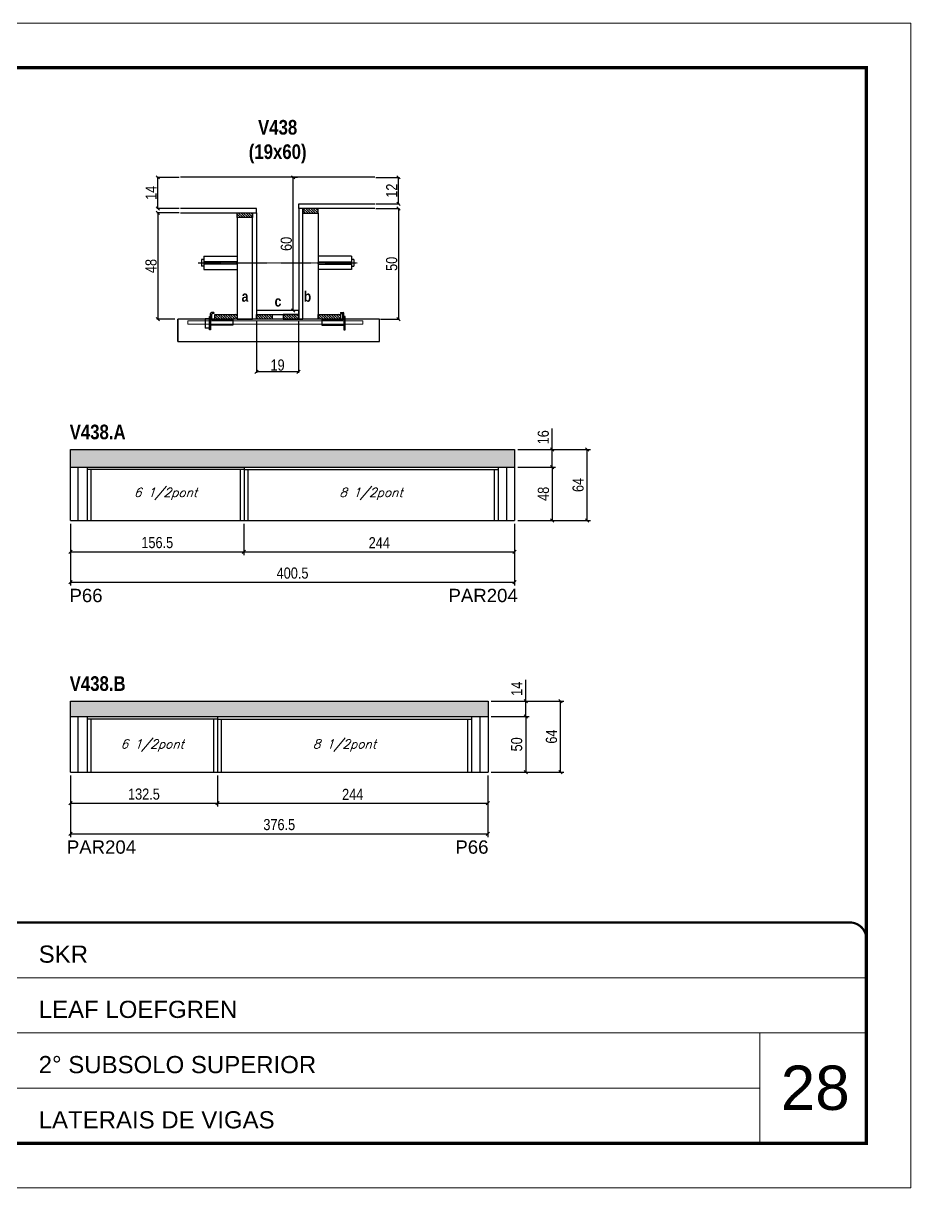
# Model space of a CAD drawing. Extents: x 3309 to 9590, y -2522 to 15424.
# Drawn here: x 8763 to 9563, y 6666 to 7716 of the extents above; entities that cross this region are included whole.
import ezdxf

# ---------------------------------------------------------------- set-up
doc = ezdxf.new("R2010")
doc.units = 0
for name, pattern in [('CONTINUO', [0]), ('DASHED', [0.75, 0.5, -0.25]), ('HIDDEN', [0.375, 0.25, -0.125])]:
    doc.linetypes.add(name, pattern=pattern)
for name, color, linetype in [('5', 5, 'Continuous'), ('barrote', 251, 'Continuous'), ('COTA', 241, 'Continuous'), ('detalhes', 4, 'Continuous'), ('NOMENCLATURA', 7, 'Continuous'), ('Painéis', 200, 'Continuous'), ('presilha', 1, 'Continuous'), ('SARR_2.2x10', 60, 'Continuous'), ('SARR_2.2x7', 40, 'Continuous'), ('SARR_3.5x7', 81, 'Continuous'), ('TENSOR', 3, 'Continuous'), ('texto', 7, 'Continuous')]:
    doc.layers.add(name, color=color, linetype=linetype)
for name, color, linetype, lineweight in [('CARIMBO', 255, 'Continuous', 9), ('CONCRETO', 251, 'Continuous', 25), ('Folhas', 255, 'Continuous', 9), ('SARRAFO DE PRESSAO', 251, 'DASHED', 9), ('SCO-___-LAJ', 2, 'Continuous', 0)]:
    doc.layers.add(name, color=color, linetype=linetype, lineweight=lineweight)
doc.styles.add('ARIAL', font='arial.ttf')
doc.styles.add('COTA TECNICA', font='techl___.ttf', dxfattribs={"height": 10})
doc.styles.add('COTA TECNICA 2X', font='techl___.ttf', dxfattribs={"height": 10})
doc.styles.add('Romans', font='romans.shx')
doc.styles.get("Standard").update_dxf_attribs({"font": 'arial.ttf'})
doc.styles.add('TECNICA', font='techb___.ttf', dxfattribs={"height": 10})
doc.dimstyles.new('PAINEL', dxfattribs={"dimtxt": 10, "dimasz": 3, "dimexe": 3, "dimexo": 3, "dimgap": 3, "dimtad": 1, "dimdec": 1, "dimzin": 12, "dimdsep": 46, "dimtxsty": 'COTA TECNICA', "dimblk1": 'OBLIQUE', "dimblk2": 'OBLIQUE', "dimsah": 1, "dimcen": 0.9, "dimclrd": 4, "dimclre": 4, "dimclrt": 240, "dimadec": 1, "dimazin": 3, "dimtfac": 1, "dimtdec": 1, "dimtmove": 0, "dimatfit": 3, "dimfxl": 1, "dimtolj": 1, "dimtzin": 12, "dimarcsym": 0})
doc.dimstyles.new('SECAO', dxfattribs={"dimscale": 0.333333, "dimtxt": 5, "dimasz": 9, "dimexe": 3, "dimexo": 3, "dimgap": 3, "dimtad": 1, "dimdec": 1, "dimlfac": 0.5, "dimzin": 12, "dimdsep": 46, "dimtxsty": 'COTA TECNICA 2X', "dimblk1": 'OBLIQUE', "dimblk2": 'OBLIQUE', "dimsah": 1, "dimcen": 0.9, "dimclrd": 4, "dimclre": 4, "dimclrt": 240, "dimadec": 1, "dimazin": 3, "dimtfac": 1, "dimtdec": 1, "dimtmove": 0, "dimatfit": 3, "dimfxl": 1, "dimtolj": 1, "dimtzin": 12, "dimarcsym": 0})
pattern_1 = [(135, (42208.5857, -116062.6297), (-1.122532015, -1.122532015), [])]

# ---------------------------------------------------------------- blocks, each defined once
blk = doc.blocks.new('9999999999')
at = {"color": 30, "linetype": 'CONTINUO'}
for p, q in [((98564.6, 34379.6), (99584, 34379.6)), ((98564.6, 34329.8), (99488, 34329.8)), ((99584, 34329.8), (99488, 34329.8)), ((99488, 34329.8), (99488, 34230.2)), ((98564.6, 34280), (99488, 34280))]:
    blk.add_line(p, q, dxfattribs=at)
at = {"color": 30, "linetype": 'CONTINUO', "const_width": 2}
blk.add_lwpolyline([(99584, 34230.2), (99584, 34414.4, 0.414214), (99569, 34429.4), (98229, 34429.4, 0.414214), (98214, 34414.4), (98214, 34245.2, 0.414214), (98229, 34230.2), (99584, 34230.2)], format="xyb", dxfattribs=at)
at = {"layer": 'Folhas'}
blk.add_lwpolyline([(98139, 34190.2), (99624, 34190.2), (99624, 35240.2), (98139, 35240.2)], close=True, dxfattribs=at)
at = {"layer": 'Folhas', "color": 30, "const_width": 3}
blk.add_lwpolyline([(98214, 34230.2), (99584, 34230.2), (99584, 35200.2), (98214, 35200.2)], close=True, dxfattribs=at)
at = {"color": 7, "linetype": 'Continuous', "ltscale": 5, "style": 'ARIAL'}
for s, height, p in [('SKR', 15.48, (98837.7, 34393.1)), ('LEAF LOEFGREN', 15.483, (98837.7, 34343.3)), ('2° SUBSOLO SUPERIOR', 15.483, (98837.7, 34293.5)), ('LATERAIS DE VIGAS', 15.483, (98837.7, 34243.7))]:
    blk.add_text(s, height=height, dxfattribs=at).set_placement(p)
blk = doc.blocks.new('_Oblique')
at = {"color": 0, "linetype": 'ByBlock', "lineweight": -2}
blk.add_line((-0.5, -0.5), (0.5, 0.5), dxfattribs=at)
blk = doc.blocks.new('*D1638')
at = {"layer": 'COTA', "color": 4, "lineweight": -2, "transparency": 16777216}
for p, q in [((8973, 7448.5), (8973, 7401.1)), ((9011, 7448.5), (9011, 7401.1)), ((9011, 7402.1), (8973, 7402.1))]:
    blk.add_line(p, q, dxfattribs=at)
at = {"layer": 'Defpoints', "color": 0, "transparency": 16777216}
for p in [(8973, 7449.5), (9011, 7449.5), (8973, 7402.1)]:
    blk.add_point(p, dxfattribs=at)
at = {"layer": 'COTA', "color": 4, "lineweight": -2, "transparency": 16777216, "xscale": 3, "yscale": 3, "zscale": 3, "rotation": 180}
blk.add_blockref('_Oblique', (8973, 7402.1), dxfattribs=at)
at = {"layer": 'COTA', "color": 4, "lineweight": -2, "transparency": 16777216, "xscale": 3, "yscale": 3, "zscale": 3}
blk.add_blockref('_Oblique', (9011, 7402.1), dxfattribs=at)
at = {"layer": 'COTA', "color": 240, "transparency": 16777216, "insert": (8992, 7408.2), "char_height": 10, "attachment_point": 5, "style": 'COTA TECNICA 2X'}
blk.add_mtext('\\A1;19', dxfattribs=at)
blk = doc.blocks.new('PRESILHA METÁLICA 1')
at = {"layer": 'presilha'}
for p, q in [((7.5, 10.6), (7.5, 19.9)), ((12, 21), (8.6, 21)), ((9, 11.6), (9, 18.9)), ((12, 19.5), (9.6, 19.5)), ((12, 21), (12, 19.5)), ((0, 13), (6, 13)), ((0, 13), (0, 0)), ((6, 0), (0, 0)), ((6, 15.5), (7.5, 15.5)), ((6, -2.5), (6, 15.5)), ((6, 13), (6, 0)), ((7.5, 15.5), (7.5, -2.5)), ((37.5, 4.1), (7.5, 4.1)), ((37.5, 11), (9.6, 11)), ((37.5, 11), (37.5, 4.1)), ((7.5, -2.5), (6, -2.5))]:
    blk.add_line(p, q, dxfattribs=at)
for centre, radius, start, end in [((8.6, 19.9), 1.14, 90, 180), ((9.6, 18.9), 0.57, 90, 180), ((9.6, 11.6), 0.57, 180, 270)]:
    blk.add_arc(centre, radius, start, end, dxfattribs=at)
blk = doc.blocks.new('PRESILHA METÁLICA 2')
at = {"layer": 'presilha'}
for p, q in [((-5.2, 23.5), (-5.2, 22)), ((-5.2, 23.5), (-1.9, 23.5)), ((-5.2, 22), (-2.8, 22)), ((-2.2, 14.1), (-2.2, 21.4)), ((0.8, 18), (-0.8, 18)), ((-0.8, 18), (-0.8, 0)), ((-0.8, 14.6), (-0.8, 22.4)), ((0.8, 0), (0.8, 18)), ((-30.8, 13.5), (-30.8, 6.6)), ((-30.8, 13.5), (-2.8, 13.5)), ((-30.8, 6.6), (-0.8, 6.6)), ((-0.8, 0), (0.8, 0))]:
    blk.add_line(p, q, dxfattribs=at)
for centre, radius, start, end in [((-2.8, 21.4), 0.57, 0, 90), ((-1.9, 22.4), 1.14, 0, 90), ((-2.8, 14.1), 0.57, 270, 0)]:
    blk.add_arc(centre, radius, start, end, dxfattribs=at)
blk = doc.blocks.new('*D1639')
at = {"layer": 'COTA', "color": 4, "lineweight": -2, "transparency": 16777216}
for p, q in [((8903.3, 7545.5), (8883, 7545.5)), ((8884, 7545.5), (8884, 7449.5)), ((8899.2, 7449.5), (8883, 7449.5))]:
    blk.add_line(p, q, dxfattribs=at)
at = {"layer": 'Defpoints', "color": 0, "transparency": 16777216}
for p in [(8904.3, 7545.5), (8884, 7449.5), (8900.2, 7449.5)]:
    blk.add_point(p, dxfattribs=at)
at = {"layer": 'COTA', "color": 4, "lineweight": -2, "transparency": 16777216, "xscale": 3, "yscale": 3, "zscale": 3}
for p, rotation in [((8884, 7545.5), 90), ((8884, 7449.5), 270)]:
    blk.add_blockref('_Oblique', p, dxfattribs=dict(at, rotation=rotation))
at = {"layer": 'COTA', "color": 240, "transparency": 16777216, "insert": (8877.9, 7497.5), "char_height": 10, "attachment_point": 5, "rotation": 90, "style": 'COTA TECNICA 2X'}
blk.add_mtext('\\A1;48', dxfattribs=at)
blk = doc.blocks.new('*D1640')
at = {"layer": 'COTA', "color": 4, "lineweight": -2, "transparency": 16777216}
for p, q in [((9080.7, 7549.5), (9102, 7549.5)), ((9101, 7549.5), (9101, 7449.5)), ((9084.9, 7449.5), (9102, 7449.5))]:
    blk.add_line(p, q, dxfattribs=at)
at = {"layer": 'Defpoints', "color": 0, "transparency": 16777216}
for p in [(9079.7, 7549.5), (9083.9, 7449.5), (9101, 7449.5)]:
    blk.add_point(p, dxfattribs=at)
at = {"layer": 'COTA', "color": 4, "lineweight": -2, "transparency": 16777216, "xscale": 3, "yscale": 3, "zscale": 3}
for p, rotation in [((9101, 7549.5), 90), ((9101, 7449.5), 270)]:
    blk.add_blockref('_Oblique', p, dxfattribs=dict(at, rotation=rotation))
at = {"layer": 'COTA', "color": 240, "transparency": 16777216, "insert": (9094.9, 7499.5), "char_height": 10, "attachment_point": 5, "rotation": 90, "style": 'COTA TECNICA 2X'}
blk.add_mtext('\\A1;50', dxfattribs=at)
blk = doc.blocks.new('*D1641')
at = {"layer": 'COTA', "color": 4, "lineweight": -2, "transparency": 16777216}
for p, q in [((9010, 7577.5), (9005, 7577.5)), ((9006, 7457.5), (9006, 7577.5)), ((9010, 7457.5), (9005, 7457.5))]:
    blk.add_line(p, q, dxfattribs=at)
at = {"layer": 'Defpoints', "color": 0, "transparency": 16777216}
for p in [(9006, 7577.5), (9011, 7577.5), (9011, 7457.5)]:
    blk.add_point(p, dxfattribs=at)
at = {"layer": 'COTA', "color": 4, "lineweight": -2, "transparency": 16777216, "xscale": 3, "yscale": 3, "zscale": 3}
for p, rotation in [((9006, 7577.5), 90), ((9006, 7457.5), 270)]:
    blk.add_blockref('_Oblique', p, dxfattribs=dict(at, rotation=rotation))
at = {"layer": 'COTA', "color": 240, "transparency": 16777216, "insert": (8999.9, 7517.5), "char_height": 10, "attachment_point": 5, "rotation": 90, "style": 'COTA TECNICA 2X'}
blk.add_mtext('\\A1;60', dxfattribs=at)
blk = doc.blocks.new('*D1642')
at = {"layer": 'COTA', "color": 4, "lineweight": -2, "transparency": 16777216}
for p, q in [((9080.7, 7577.5), (9102, 7577.5)), ((9101, 7553.5), (9101, 7577.5)), ((9080.7, 7553.5), (9102, 7553.5))]:
    blk.add_line(p, q, dxfattribs=at)
at = {"layer": 'Defpoints', "color": 0, "transparency": 16777216}
for p in [(9079.7, 7577.5), (9101, 7577.5), (9079.7, 7553.5)]:
    blk.add_point(p, dxfattribs=at)
at = {"layer": 'COTA', "color": 4, "lineweight": -2, "transparency": 16777216, "xscale": 3, "yscale": 3, "zscale": 3}
for p, rotation in [((9101, 7577.5), 90), ((9101, 7553.5), 270)]:
    blk.add_blockref('_Oblique', p, dxfattribs=dict(at, rotation=rotation))
at = {"layer": 'COTA', "color": 240, "transparency": 16777216, "insert": (9094.9, 7565.5), "char_height": 10, "attachment_point": 5, "rotation": 90, "style": 'COTA TECNICA 2X'}
blk.add_mtext('\\A1;12', dxfattribs=at)
blk = doc.blocks.new('*D1643')
at = {"layer": 'COTA', "color": 4, "lineweight": -2, "transparency": 16777216}
for p, q in [((8903.3, 7577.5), (8883, 7577.5)), ((8884, 7549.5), (8884, 7577.5)), ((8903.3, 7549.5), (8883, 7549.5))]:
    blk.add_line(p, q, dxfattribs=at)
at = {"layer": 'Defpoints', "color": 0, "transparency": 16777216}
for p in [(8884, 7577.5), (8904.3, 7577.5), (8904.3, 7549.5)]:
    blk.add_point(p, dxfattribs=at)
at = {"layer": 'COTA', "color": 4, "lineweight": -2, "transparency": 16777216, "xscale": 3, "yscale": 3, "zscale": 3}
for p, rotation in [((8884, 7577.5), 90), ((8884, 7549.5), 270)]:
    blk.add_blockref('_Oblique', p, dxfattribs=dict(at, rotation=rotation))
at = {"layer": 'COTA', "color": 240, "transparency": 16777216, "insert": (8877.9, 7563.5), "char_height": 10, "attachment_point": 5, "rotation": 90, "style": 'COTA TECNICA 2X'}
blk.add_mtext('\\A1;14', dxfattribs=at)
blk = doc.blocks.new('*D1645')
at = {"layer": 'COTA', "color": 4, "lineweight": -2, "transparency": 16777216}
for p, q in [((8805.2, 7265.1), (8805.2, 7236.9)), ((8961.7, 7265.1), (8961.7, 7236.9)), ((8805.2, 7239.9), (8961.7, 7239.9))]:
    blk.add_line(p, q, dxfattribs=at)
at = {"layer": 'Defpoints', "color": 0, "transparency": 16777216}
for p in [(8805.2, 7268.1, 0), (8961.7, 7268.1, 0), (8961.7, 7239.9)]:
    blk.add_point(p, dxfattribs=at)
at = {"layer": 'COTA', "color": 4, "lineweight": -2, "transparency": 16777216, "xscale": 3, "yscale": 3, "zscale": 3, "rotation": 180}
blk.add_blockref('_Oblique', (8805.2, 7239.9), dxfattribs=at)
at = {"layer": 'COTA', "color": 4, "lineweight": -2, "transparency": 16777216, "xscale": 3, "yscale": 3, "zscale": 3}
blk.add_blockref('_Oblique', (8961.7, 7239.9), dxfattribs=at)
at = {"layer": 'COTA', "color": 240, "transparency": 16777216, "insert": (8883.5, 7248.1), "char_height": 10, "attachment_point": 5, "style": 'COTA TECNICA'}
blk.add_mtext('\\A1;156.5', dxfattribs=at)
blk = doc.blocks.new('*D1646')
at = {"layer": 'COTA', "color": 4, "lineweight": -2, "transparency": 16777216}
for p, q in [((8961.7, 7265.1), (8961.7, 7236.9)), ((9205.7, 7265.1), (9205.7, 7236.9)), ((8961.7, 7239.9), (9205.7, 7239.9))]:
    blk.add_line(p, q, dxfattribs=at)
at = {"layer": 'Defpoints', "color": 0, "transparency": 16777216}
for p in [(8961.7, 7268.1, 0), (9205.7, 7268.1, 0), (9205.7, 7239.9)]:
    blk.add_point(p, dxfattribs=at)
at = {"layer": 'COTA', "color": 4, "lineweight": -2, "transparency": 16777216, "xscale": 3, "yscale": 3, "zscale": 3, "rotation": 180}
blk.add_blockref('_Oblique', (8961.7, 7239.9), dxfattribs=at)
at = {"layer": 'COTA', "color": 4, "lineweight": -2, "transparency": 16777216, "xscale": 3, "yscale": 3, "zscale": 3}
blk.add_blockref('_Oblique', (9205.7, 7239.9), dxfattribs=at)
at = {"layer": 'COTA', "color": 240, "transparency": 16777216, "insert": (9083.7, 7248), "char_height": 10, "attachment_point": 5, "style": 'COTA TECNICA'}
blk.add_mtext('\\A1;244', dxfattribs=at)
blk = doc.blocks.new('*D1644')
at = {"layer": 'COTA', "color": 4, "lineweight": -2, "transparency": 16777216}
for p, q in [((8805.2, 7265.1), (8805.2, 7209.5)), ((9205.7, 7265.1), (9205.7, 7209.5)), ((8805.2, 7212.5), (9205.7, 7212.5))]:
    blk.add_line(p, q, dxfattribs=at)
at = {"layer": 'Defpoints', "color": 0, "transparency": 16777216}
for p in [(8805.2, 7268.1), (9205.7, 7268.1, 0), (9205.7, 7212.5)]:
    blk.add_point(p, dxfattribs=at)
at = {"layer": 'COTA', "color": 4, "lineweight": -2, "transparency": 16777216, "xscale": 3, "yscale": 3, "zscale": 3, "rotation": 180}
blk.add_blockref('_Oblique', (8805.2, 7212.5), dxfattribs=at)
at = {"layer": 'COTA', "color": 4, "lineweight": -2, "transparency": 16777216, "xscale": 3, "yscale": 3, "zscale": 3}
blk.add_blockref('_Oblique', (9205.7, 7212.5), dxfattribs=at)
at = {"layer": 'COTA', "color": 240, "transparency": 16777216, "insert": (9005.5, 7220.6), "char_height": 10, "attachment_point": 5, "style": 'COTA TECNICA'}
blk.add_mtext('\\A1;400.5', dxfattribs=at)
blk = doc.blocks.new('*D1647')
at = {"layer": 'COTA', "color": 4, "lineweight": -2, "transparency": 16777216}
for p, q in [((9208.7, 7316.1), (9242.7, 7316.1)), ((9239.7, 7316.1), (9239.7, 7268.1)), ((9208.7, 7268.1), (9242.7, 7268.1))]:
    blk.add_line(p, q, dxfattribs=at)
at = {"layer": 'Defpoints', "color": 0, "transparency": 16777216}
for p in [(9205.7, 7316.1), (9205.7, 7268.1), (9239.7, 7268.1)]:
    blk.add_point(p, dxfattribs=at)
at = {"layer": 'COTA', "color": 4, "lineweight": -2, "transparency": 16777216, "xscale": 3, "yscale": 3, "zscale": 3}
for p, rotation in [((9239.7, 7316.1), 90), ((9239.7, 7268.1), 270)]:
    blk.add_blockref('_Oblique', p, dxfattribs=dict(at, rotation=rotation))
at = {"layer": 'COTA', "color": 240, "transparency": 16777216, "insert": (9231.7, 7292.1), "char_height": 10, "attachment_point": 5, "rotation": 90, "style": 'COTA TECNICA'}
blk.add_mtext('\\A1;48', dxfattribs=at)
blk = doc.blocks.new('*D1648')
at = {"layer": 'COTA', "color": 4, "lineweight": -2, "transparency": 16777216}
for p, q in [((9239.7, 7332.1), (9239.7, 7351.1)), ((9208.7, 7332.1), (9242.7, 7332.1)), ((9239.7, 7316.1), (9239.7, 7332.1)), ((9208.7, 7316.1), (9242.7, 7316.1))]:
    blk.add_line(p, q, dxfattribs=at)
at = {"layer": 'Defpoints', "color": 0, "transparency": 16777216}
for p in [(9205.7, 7332.1), (9239.7, 7332.1), (9205.7, 7316.1)]:
    blk.add_point(p, dxfattribs=at)
at = {"layer": 'COTA', "color": 4, "lineweight": -2, "transparency": 16777216, "xscale": 3, "yscale": 3, "zscale": 3}
for p, rotation in [((9239.7, 7332.1), 90), ((9239.7, 7316.1), 270)]:
    blk.add_blockref('_Oblique', p, dxfattribs=dict(at, rotation=rotation))
at = {"layer": 'COTA', "color": 240, "transparency": 16777216, "insert": (9231.6, 7343.1), "char_height": 10, "attachment_point": 5, "rotation": 90, "style": 'COTA TECNICA'}
blk.add_mtext('\\A1;16', dxfattribs=at)
blk = doc.blocks.new('*D1649')
at = {"layer": 'COTA', "color": 4, "lineweight": -2, "transparency": 16777216}
for p, q in [((9208.7, 7332.1), (9274.1, 7332.1)), ((9271.1, 7268.1), (9271.1, 7332.1)), ((9208.7, 7268.1), (9274.1, 7268.1))]:
    blk.add_line(p, q, dxfattribs=at)
at = {"layer": 'Defpoints', "color": 0, "transparency": 16777216}
for p in [(9205.7, 7332.1), (9271.1, 7332.1), (9205.7, 7268.1)]:
    blk.add_point(p, dxfattribs=at)
at = {"layer": 'COTA', "color": 4, "lineweight": -2, "transparency": 16777216, "xscale": 3, "yscale": 3, "zscale": 3}
for p, rotation in [((9271.1, 7332.1), 90), ((9271.1, 7268.1), 270)]:
    blk.add_blockref('_Oblique', p, dxfattribs=dict(at, rotation=rotation))
at = {"layer": 'COTA', "color": 240, "transparency": 16777216, "insert": (9263, 7300.1), "char_height": 10, "attachment_point": 5, "rotation": 90, "style": 'COTA TECNICA'}
blk.add_mtext('\\A1;64', dxfattribs=at)
blk = doc.blocks.new('*D1651')
at = {"layer": 'COTA', "color": 4, "lineweight": -2, "transparency": 16777216}
for p, q in [((8805.2, 7038.2), (8805.2, 7010.1)), ((8937.7, 7038.2), (8937.7, 7010.1)), ((8805.2, 7013.1), (8937.7, 7013.1))]:
    blk.add_line(p, q, dxfattribs=at)
at = {"layer": 'Defpoints', "color": 0, "transparency": 16777216}
for p in [(8805.2, 7041.2, 0), (8937.7, 7041.2, 0), (8937.7, 7013.1)]:
    blk.add_point(p, dxfattribs=at)
at = {"layer": 'COTA', "color": 4, "lineweight": -2, "transparency": 16777216, "xscale": 3, "yscale": 3, "zscale": 3, "rotation": 180}
blk.add_blockref('_Oblique', (8805.2, 7013.1), dxfattribs=at)
at = {"layer": 'COTA', "color": 4, "lineweight": -2, "transparency": 16777216, "xscale": 3, "yscale": 3, "zscale": 3}
blk.add_blockref('_Oblique', (8937.7, 7013.1), dxfattribs=at)
at = {"layer": 'COTA', "color": 240, "transparency": 16777216, "insert": (8871.5, 7021.3), "char_height": 10, "attachment_point": 5, "style": 'COTA TECNICA'}
blk.add_mtext('\\A1;132.5', dxfattribs=at)
blk = doc.blocks.new('*D1652')
at = {"layer": 'COTA', "color": 4, "lineweight": -2, "transparency": 16777216}
for p, q in [((8937.7, 7038.2), (8937.7, 7010.1)), ((9181.7, 7038.2), (9181.7, 7010.1)), ((8937.7, 7013.1), (9181.7, 7013.1))]:
    blk.add_line(p, q, dxfattribs=at)
at = {"layer": 'Defpoints', "color": 0, "transparency": 16777216}
for p in [(8937.7, 7041.2, 0), (9181.7, 7041.2, 0), (9181.7, 7013.1)]:
    blk.add_point(p, dxfattribs=at)
at = {"layer": 'COTA', "color": 4, "lineweight": -2, "transparency": 16777216, "xscale": 3, "yscale": 3, "zscale": 3, "rotation": 180}
blk.add_blockref('_Oblique', (8937.7, 7013.1), dxfattribs=at)
at = {"layer": 'COTA', "color": 4, "lineweight": -2, "transparency": 16777216, "xscale": 3, "yscale": 3, "zscale": 3}
blk.add_blockref('_Oblique', (9181.7, 7013.1), dxfattribs=at)
at = {"layer": 'COTA', "color": 240, "transparency": 16777216, "insert": (9059.7, 7021.1), "char_height": 10, "attachment_point": 5, "style": 'COTA TECNICA'}
blk.add_mtext('\\A1;244', dxfattribs=at)
blk = doc.blocks.new('*D1650')
at = {"layer": 'COTA', "color": 4, "lineweight": -2, "transparency": 16777216}
for p, q in [((8805.2, 7038.2), (8805.2, 6982.6)), ((9181.7, 7038.2), (9181.7, 6982.6)), ((8805.2, 6985.6), (9181.7, 6985.6))]:
    blk.add_line(p, q, dxfattribs=at)
at = {"layer": 'Defpoints', "color": 0, "transparency": 16777216}
for p in [(8805.2, 7041.2), (9181.7, 7041.2, 0), (9181.7, 6985.6)]:
    blk.add_point(p, dxfattribs=at)
at = {"layer": 'COTA', "color": 4, "lineweight": -2, "transparency": 16777216, "xscale": 3, "yscale": 3, "zscale": 3, "rotation": 180}
blk.add_blockref('_Oblique', (8805.2, 6985.6), dxfattribs=at)
at = {"layer": 'COTA', "color": 4, "lineweight": -2, "transparency": 16777216, "xscale": 3, "yscale": 3, "zscale": 3}
blk.add_blockref('_Oblique', (9181.7, 6985.6), dxfattribs=at)
at = {"layer": 'COTA', "color": 240, "transparency": 16777216, "insert": (8993.5, 6993.8), "char_height": 10, "attachment_point": 5, "style": 'COTA TECNICA'}
blk.add_mtext('\\A1;376.5', dxfattribs=at)
blk = doc.blocks.new('*D1653')
at = {"layer": 'COTA', "color": 4, "lineweight": -2, "transparency": 16777216}
for p, q in [((9184.7, 7091.2), (9218.7, 7091.2)), ((9215.7, 7091.2), (9215.7, 7041.2)), ((9184.7, 7041.2), (9218.7, 7041.2))]:
    blk.add_line(p, q, dxfattribs=at)
at = {"layer": 'Defpoints', "color": 0, "transparency": 16777216}
for p in [(9181.7, 7091.2), (9181.7, 7041.2), (9215.7, 7041.2)]:
    blk.add_point(p, dxfattribs=at)
at = {"layer": 'COTA', "color": 4, "lineweight": -2, "transparency": 16777216, "xscale": 3, "yscale": 3, "zscale": 3}
for p, rotation in [((9215.7, 7091.2), 90), ((9215.7, 7041.2), 270)]:
    blk.add_blockref('_Oblique', p, dxfattribs=dict(at, rotation=rotation))
at = {"layer": 'COTA', "color": 240, "transparency": 16777216, "insert": (9207.6, 7066.2), "char_height": 10, "attachment_point": 5, "rotation": 90, "style": 'COTA TECNICA'}
blk.add_mtext('\\A1;50', dxfattribs=at)
blk = doc.blocks.new('*D1654')
at = {"layer": 'COTA', "color": 4, "lineweight": -2, "transparency": 16777216}
for p, q in [((9215.7, 7105.2), (9215.7, 7124.3)), ((9184.7, 7105.2), (9218.7, 7105.2)), ((9215.7, 7091.2), (9215.7, 7105.2)), ((9184.7, 7091.2), (9218.7, 7091.2))]:
    blk.add_line(p, q, dxfattribs=at)
at = {"layer": 'Defpoints', "color": 0, "transparency": 16777216}
for p in [(9181.7, 7105.2), (9215.7, 7105.2), (9181.7, 7091.2)]:
    blk.add_point(p, dxfattribs=at)
at = {"layer": 'COTA', "color": 4, "lineweight": -2, "transparency": 16777216, "xscale": 3, "yscale": 3, "zscale": 3}
for p, rotation in [((9215.7, 7105.2), 90), ((9215.7, 7091.2), 270)]:
    blk.add_blockref('_Oblique', p, dxfattribs=dict(at, rotation=rotation))
at = {"layer": 'COTA', "color": 240, "transparency": 16777216, "insert": (9207.7, 7116.3), "char_height": 10, "attachment_point": 5, "rotation": 90, "style": 'COTA TECNICA'}
blk.add_mtext('\\A1;14', dxfattribs=at)
blk = doc.blocks.new('*D1655')
at = {"layer": 'COTA', "color": 4, "lineweight": -2, "transparency": 16777216}
for p, q in [((9184.7, 7105.2), (9250.1, 7105.2)), ((9247.1, 7041.2), (9247.1, 7105.2)), ((9184.7, 7041.2), (9250.1, 7041.2))]:
    blk.add_line(p, q, dxfattribs=at)
at = {"layer": 'Defpoints', "color": 0, "transparency": 16777216}
for p in [(9181.7, 7105.2), (9247.1, 7105.2), (9181.7, 7041.2)]:
    blk.add_point(p, dxfattribs=at)
at = {"layer": 'COTA', "color": 4, "lineweight": -2, "transparency": 16777216, "xscale": 3, "yscale": 3, "zscale": 3}
for p, rotation in [((9247.1, 7105.2), 90), ((9247.1, 7041.2), 270)]:
    blk.add_blockref('_Oblique', p, dxfattribs=dict(at, rotation=rotation))
at = {"layer": 'COTA', "color": 240, "transparency": 16777216, "insert": (9239, 7073.2), "char_height": 10, "attachment_point": 5, "rotation": 90, "style": 'COTA TECNICA'}
blk.add_mtext('\\A1;64', dxfattribs=at)

msp = doc.modelspace()

# ---------------------------------------------------------------- hatches: boundary and pattern name
at = {"layer": 'COTA'}
h = msp.add_hatch(dxfattribs=at)
h.set_pattern_fill('AR-CONC', color=256, scale=0.03)
h.set_pattern_definition([(50, (-87, 0), (5.46554, -0.4781726), [0.5715, -6.2865]), (355, (-87, 0), (-1.0573026, 5.7317054), [0.4572, -5.0292175]), (100.451445, (-86.5445, -0.04), (4.4082374, 5.2535326), [0.4857003, -5.3427073]), (46.1842, (-87, 1.524), (8.1323712, -1.26127), [0.85725, -9.42975]), (96.63556, (-86.322, 1.419), (7.122124, 7.422784), [0.7285507, -8.014068]), (351.18415, (-87, 1.524), (7.122124, 7.422784), [0.685799, -7.543792]), (21, (-86.238, 1.143), (4.5484317, -3.067956), [0.5715, -6.2865]), (326, (-86.238, 1.143), (1.8540609, 5.525639), [0.4572, -5.0292]), (71.451445, (-85.859, 0.8873), (6.4024926, 2.457683), [0.4857003, -5.342698]), (37.5, (-87, 0), (0.0926581, 2.53665117), [0, -4.96824, 0, -5.1054, 0, -5.04825]), (7.5, (-87, 0), (2.0045899, 3.00541724), [0, -2.91084, 0, -4.85394, 0, -1.92405]), (327.5, (-88.6993, 0), (4.06771786, -0.17186232), [0, -1.905, 0, -5.9436, 0, -7.8867]), (317.5, (-89.4613, 0), (4.4438754, 0.7627947), [0, -2.4765, 0, -3.94716, 0, -5.6007])])
h.paths.add_polyline_path([(8805.25, 7332.1), (8805.25, 7316.1), (9205.75, 7316.1), (9205.75, 7332.1)])
h = msp.add_hatch(dxfattribs=at)
h.set_pattern_fill('AR-CONC', color=256, scale=0.03)
h.set_pattern_definition([(50, (-111, -226.8747), (5.46554, -0.4781726), [0.5715, -6.2865]), (355, (-111, -226.875), (-1.0573026, 5.7317054), [0.4572, -5.0292175]), (100.451445, (-110.5445, -226.9146), (4.4082374, 5.2535326), [0.4857003, -5.3427073]), (46.1842, (-111, -225.351), (8.1323712, -1.26127), [0.85725, -9.42975]), (96.63556, (-110.322, -225.456), (7.122124, 7.422784), [0.7285507, -8.014068]), (351.18415, (-111, -225.351), (7.122124, 7.422784), [0.685799, -7.543792]), (21, (-110.238, -225.7317), (4.5484317, -3.067956), [0.5715, -6.2865]), (326, (-110.238, -225.732), (1.8540609, 5.525639), [0.4572, -5.0292]), (71.451445, (-109.859, -225.9874), (6.4024926, 2.457683), [0.4857003, -5.342698]), (37.5, (-111, -226.8747), (0.0926581, 2.53665117), [0, -4.96824, 0, -5.1054, 0, -5.04825]), (7.5, (-111, -226.8747), (2.0045899, 3.00541724), [0, -2.91084, 0, -4.85394, 0, -1.92405]), (327.5, (-112.6993, -226.8747), (4.06771786, -0.17186232), [0, -1.905, 0, -5.9436, 0, -7.8867]), (317.5, (-113.4613, -226.8747), (4.4438754, 0.7627947), [0, -2.4765, 0, -3.94716, 0, -5.6007])])
h.paths.add_polyline_path([(8805.25, 7105.23), (8805.25, 7091.23), (9181.75, 7091.23), (9181.75, 7105.23)])
at = {"layer": 'SARR_2.2x10'}
h = msp.add_hatch(dxfattribs=at)
h.set_pattern_fill('ANSI31', color=256, scale=0.5, angle=90)
h.set_pattern_definition([(135, (42128.9857, -116062.6297), (-1.122532015, -1.122532015), [])])
h.paths.add_polyline_path([(8935.45, 7453.94), (8935.45, 7449.54), (8955.45, 7449.54), (8955.45, 7453.94)])
h = msp.add_hatch(dxfattribs=at)
h.set_pattern_fill('ANSI31', color=256, scale=0.5, angle=90)
h.set_pattern_definition([(135, (42222.1857, -116062.6297), (-1.122532015, -1.122532015), [])])
h.paths.add_polyline_path([(9028.65, 7453.94), (9028.65, 7449.54), (9048.65, 7449.54), (9048.65, 7453.94)])
at = {"layer": 'SARR_2.2x7'}
h = msp.add_hatch(dxfattribs=at)
h.set_pattern_fill('ANSI31', color=256, scale=0.5, angle=90)
h.set_pattern_definition([(135, (42122.9857, -115967.0297), (-1.122532015, -1.122532015), [])])
h.paths.add_polyline_path([(9014.65, 7549.54), (9014.65, 7545.14), (9028.65, 7545.14), (9028.65, 7549.54)])
h = msp.add_hatch(dxfattribs=at)
h.set_pattern_fill('ANSI31', color=256, scale=0.5, angle=90)
h.set_pattern_definition([(135, (42142.9857, -115971.0297), (-1.122532015, -1.122532015), [])])
h.paths.add_polyline_path([(8969.45, 7545.54), (8969.45, 7541.14), (8955.45, 7541.14), (8955.45, 7545.54)])
h = msp.add_hatch(dxfattribs=at)
h.set_pattern_fill('ANSI31', color=256, scale=0.5, angle=90)
h.set_pattern_definition(pattern_1)
h.paths.add_polyline_path([(8987.05, 7449.54), (8987.05, 7453.94), (8973.05, 7453.94), (8973.05, 7449.54)])
h = msp.add_hatch(dxfattribs=at)
h.set_pattern_fill('ANSI31', color=256, scale=0.5, angle=90)
h.set_pattern_definition(pattern_1)
h.paths.add_polyline_path([(8997.05, 7453.94), (8997.05, 7449.54), (9011.05, 7449.54), (9011.05, 7453.94)])

# ---------------------------------------------------------------- linework, layer by layer
at = {"ltscale": 3}
for p, q in [((8923.45, 7503.27), (8923.45, 7497.27)), ((8925.45, 7503.27), (8923.45, 7503.27)), ((8925.45, 7497.27), (8923.45, 7497.27)), ((8925.45, 7506.27), (8925.45, 7494.27)), ((8925.45, 7506.27), (8955.45, 7506.27)), ((8955.45, 7501.27), (8925.45, 7501.27)), ((8955.45, 7499.27), (8925.45, 7499.27)), ((9058.65, 7506.27), (9028.65, 7506.27)), ((9028.65, 7501.27), (9058.65, 7501.27)), ((9028.65, 7499.27), (9058.65, 7499.27)), ((9058.65, 7506.27), (9058.65, 7494.27)), ((9060.65, 7503.27), (9058.65, 7503.27)), ((9058.65, 7497.27), (9060.65, 7497.27)), ((9060.65, 7503.27), (9060.65, 7497.27)), ((8925.45, 7494.27), (8955.45, 7494.27)), ((9058.65, 7494.27), (9028.65, 7494.27))]:
    msp.add_line(p, q, dxfattribs=at)
at = {"layer": 'barrote'}
msp.add_lwpolyline([(8901.99, 7429.54), (9083.91, 7429.54), (9083.91, 7449.54), (8901.99, 7449.54)], close=True, dxfattribs=at)
at = {"layer": 'CONCRETO', "linetype": 'Continuous'}
msp.add_line((9079.75, 7577.54), (8904.35, 7577.54), dxfattribs=at)
at = {"layer": 'COTA'}
for p, q in [((8805.25, 7316.1), (8805.25, 7332.1)), ((8805.25, 7332.1), (9205.75, 7332.1)), ((9205.75, 7332.1), (9205.75, 7316.1)), ((8805.25, 7091.23), (8805.25, 7105.23)), ((8805.25, 7105.23), (9181.75, 7105.23)), ((9181.75, 7105.23), (9181.75, 7091.23))]:
    msp.add_line(p, q, dxfattribs=at)
at = {"layer": 'detalhes', "color": 250}
msp.add_line((8901.99, 7429.54), (8901.99, 7449.54), dxfattribs=at)
at = {"layer": 'Painéis', "linetype": 'ByBlock'}
for p, q in [((8805.25, 7268.1), (8805.25, 7316.1)), ((8805.25, 7316.1), (9205.75, 7316.1)), ((8961.75, 7316.1), (8961.75, 7268.1)), ((9205.75, 7316.1), (9205.75, 7268.1)), ((8805.25, 7268.1), (9205.75, 7268.1)), ((8805.25, 7041.23), (8805.25, 7091.23)), ((8805.25, 7091.23), (9181.75, 7091.23)), ((8937.75, 7091.23), (8937.75, 7041.23)), ((9181.75, 7091.23), (9181.75, 7041.23)), ((8805.25, 7041.23), (9181.75, 7041.23))]:
    msp.add_line(p, q, dxfattribs=at)
at = {"layer": 'Painéis', "linetype": 'Continuous', "elevation": 0}
for points in [[(8904.35, 7545.54), (8973.05, 7545.54), (8973.05, 7549.54), (8904.35, 7549.54)], [(9079.75, 7549.54), (9011.05, 7549.54), (9011.05, 7553.54), (9079.75, 7553.54)]]:
    msp.add_lwpolyline(points, dxfattribs=at)
at = {"layer": 'Painéis', "linetype": 'Continuous'}
for points in [[(9014.65, 7449.54), (9014.65, 7549.54), (9011.05, 7549.54), (9011.05, 7449.54)], [(8969.45, 7449.54), (8969.45, 7545.54), (8973.05, 7545.54), (8973.05, 7449.54)], [(9011.05, 7457.54), (8973.05, 7457.54), (8973.05, 7453.94), (9011.05, 7453.94)]]:
    msp.add_lwpolyline(points, close=True, dxfattribs=at)
at = {"layer": 'SARR_2.2x10'}
for points in [[(8935.45, 7453.94), (8955.45, 7453.94), (8955.45, 7449.54), (8935.45, 7449.54)], [(9028.65, 7453.94), (9048.65, 7453.94), (9048.65, 7449.54), (9028.65, 7449.54)]]:
    msp.add_lwpolyline(points, close=True, dxfattribs=at)
at = {"layer": 'SARR_2.2x7', "linetype": 'Continuous'}
for p, q in [((8812.25, 7268.1), (8812.25, 7316.1)), ((8961.75, 7313.9), (8820.25, 7313.9)), ((8961.75, 7313.9), (9190.75, 7313.9)), ((9198.75, 7268.1), (9198.75, 7316.1)), ((8812.25, 7041.23), (8812.25, 7091.23)), ((8937.75, 7089.03), (8820.25, 7089.03)), ((8937.75, 7089.03), (9166.75, 7089.03)), ((9174.75, 7041.23), (9174.75, 7091.23))]:
    msp.add_line(p, q, dxfattribs=at)
at = {"layer": 'SARR_2.2x7', "elevation": 0}
for points in [[(9028.65, 7549.54), (9014.65, 7549.54), (9014.65, 7545.14), (9028.65, 7545.14)], [(8955.45, 7545.54), (8969.45, 7545.54), (8969.45, 7541.14), (8955.45, 7541.14)]]:
    msp.add_lwpolyline(points, close=True, dxfattribs=at)
at = {"layer": 'SARR_2.2x7'}
for points in [[(8973.05, 7453.94), (8987.05, 7453.94), (8987.05, 7449.54), (8973.05, 7449.54)], [(9011.05, 7453.94), (8997.05, 7453.94), (8997.05, 7449.54), (9011.05, 7449.54)]]:
    msp.add_lwpolyline(points, close=True, dxfattribs=at)
at = {"layer": 'SARR_3.5x7'}
for p, q in [((8820.25, 7316.1), (8820.25, 7268.1)), ((8823.75, 7313.9), (8823.75, 7268.1)), ((8958.25, 7313.9), (8958.25, 7268.1)), ((8965.25, 7313.9), (8965.25, 7268.1)), ((9187.25, 7313.9), (9187.25, 7268.1)), ((9190.75, 7316.1), (9190.75, 7268.1)), ((8820.25, 7091.23), (8820.25, 7041.23)), ((8823.75, 7089.03), (8823.75, 7041.23)), ((8934.25, 7089.03), (8934.25, 7041.23)), ((8941.25, 7089.03), (8941.25, 7041.23)), ((9163.25, 7089.03), (9163.25, 7041.23)), ((9166.75, 7091.23), (9166.75, 7041.23))]:
    msp.add_line(p, q, dxfattribs=at)
for points in [[(8969.45, 7541.14), (8955.45, 7541.14), (8955.45, 7449.54), (8969.45, 7449.54)], [(9014.65, 7545.14), (9028.65, 7545.14), (9028.65, 7449.54), (9014.65, 7449.54)]]:
    msp.add_lwpolyline(points, close=True, dxfattribs=at)
at = {"layer": 'SCO-___-LAJ', "color": 1}
msp.add_lwpolyline([(8910.99, 7448.21), (9068.83, 7448.21), (9068.83, 7445.01), (8910.99, 7445.01)], close=True, dxfattribs=at)
at = {"layer": 'TENSOR', "linetype": 'HIDDEN', "ltscale": 0.5}
msp.add_line((8920.45, 7500.27), (9063.95, 7500.27), dxfattribs=at)

# ---------------------------------------------------------------- block references
at = {"layer": 'presilha', "xscale": 0.6666666666666666, "yscale": 0.6666666666666666, "zscale": 0.6666666666666666}
for name, p in [('PRESILHA METÁLICA 1', (8926.58, 7441.57)), ('PRESILHA METÁLICA 2', (9052.33, 7439.91))]:
    msp.add_blockref(name, p, dxfattribs=at)
at = {"layer": 'SARRAFO DE PRESSAO', "color": 6, "linetype": 'ByBlock'}
msp.add_blockref('9999999999', (-90061.11, -27523.8), dxfattribs=at)

# ---------------------------------------------------------------- texts
at = {"layer": '5', "linetype": 'Continuous'}
for s, rotation, p in [('P66', 0.00004, (8804.35, 7194.46, 0)), ('PAR204', 0.00004, (9146.1, 7194.46, 0)), ('PAR204', 359.99996, (8801.98, 6967.59, 0)), ('P66', 359.99996, (9152.3, 6967.59, 0))]:
    msp.add_text(s, height=12, rotation=rotation, dxfattribs=at).set_placement(p)
at = {"layer": 'CARIMBO', "style": 'ARIAL'}
msp.add_text('28', height=40, dxfattribs=at).set_placement((9445.73, 6736.55))
at = {"layer": 'detalhes', "style": 'TECNICA'}
for s, p in [('a', (8959.57, 7465.34)), ('c', (8989.29, 7461.01)), ('b', (9015.55, 7465.32))]:
    msp.add_text(s, height=9.6, dxfattribs=at).set_placement(p)
at = {"layer": 'NOMENCLATURA', "style": 'TECNICA'}
for s, p in [('V438.A', (8804.53, 7341.29)), ('V438.B', (8804.53, 7114.41))]:
    msp.add_text(s, height=13.2, dxfattribs=at).set_placement(p)
at = {"layer": 'NOMENCLATURA', "insert": (8992.05, 7629.24), "char_height": 13.2, "attachment_point": 2, "style": 'TECNICA'}
msp.add_mtext_dynamic_manual_height_columns('V438\\P(19x60)', width=300.2766, gutter_width=1, heights=[0], dxfattribs=at)
at = {"layer": 'texto', "color": 2, "char_height": 8, "attachment_point": 5, "style": 'Romans'}
for s, insert in [('{\\Q19;\\C256;6 1/2pont}', (8891, 7292.1)), ('{\\Q19;\\C256;8 1/2pont}', (9076.25, 7292.1)), ('{\\Q19;\\C256;6 1/2pont}', (8879, 7065.23)), ('{\\Q19;\\C256;8 1/2pont}', (9052.25, 7065.23))]:
    msp.add_mtext(s, dxfattribs=dict(at, insert=insert))

# ---------------------------------------------------------------- dimensions: what is measured, and where the dimension line sits
at = {"layer": 'COTA'}
for base, p1, p2, dimstyle, picture, middle in [((8884, 7577.54), (8904.35, 7549.54), (8904.35, 7577.54), 'SECAO', '*D1643', (8877.93, 7563.54)), ((9005.97, 7577.54), (9011.05, 7457.54), (9011.05, 7577.54), 'SECAO', '*D1641', (8999.87, 7517.54)), ((9100.97, 7577.54), (9079.75, 7553.54), (9079.75, 7577.54), 'SECAO', '*D1642', (9094.91, 7565.54)), ((9100.97, 7449.54, 0), (9079.75, 7549.54), (9083.86, 7449.54, 0), 'SECAO', '*D1640', (9094.86, 7499.54, 0)), ((8884, 7449.54, 0), (8904.35, 7545.54), (8900.23, 7449.54, 0), 'SECAO', '*D1639', (8877.91, 7497.54, 0)), ((9239.75, 7332.1), (9205.75, 7316.1), (9205.75, 7332.1), 'PAINEL', '*D1648', (9231.65, 7343.11)), ((9271.11, 7332.1), (9205.75, 7268.1), (9205.75, 7332.1), 'PAINEL', '*D1649', (9263.01, 7300.1)), ((9239.75, 7268.1), (9205.75, 7316.1), (9205.75, 7268.1), 'PAINEL', '*D1647', (9231.65, 7292.1)), ((9215.75, 7105.23), (9181.75, 7091.23), (9181.75, 7105.23), 'PAINEL', '*D1654', (9207.67, 7116.28)), ((9247.11, 7105.23), (9181.75, 7041.23), (9181.75, 7105.23), 'PAINEL', '*D1655', (9239.01, 7073.23)), ((9215.75, 7041.23), (9181.75, 7091.23), (9181.75, 7041.23), 'PAINEL', '*D1653', (9207.64, 7066.23))]:
    dim = msp.add_linear_dim(base=base, p1=p1, p2=p2, angle=90, dimstyle=dimstyle, dxfattribs=at)
    dim.commit()
    dim.dimension.update_dxf_attribs({"geometry": picture, "text_midpoint": middle})
dim = msp.add_linear_dim(base=(8973.05, 7402.07), p1=(9011.05, 7449.54), p2=(8973.05, 7449.54), angle=180, dimstyle='SECAO', dxfattribs=at)
dim.commit()
dim.dimension.update_dxf_attribs({"geometry": '*D1638', "text_midpoint": (8992.05, 7402.07), "dimtype": 160})
for base, p1, p2, picture, middle in [((8961.75, 7239.94, 0), (8805.25, 7268.1), (8961.75, 7268.1), '*D1645', (8883.5, 7248.05, 0)), ((9205.75, 7212.47, 0), (8805.25, 7268.1, 0), (9205.75, 7268.1), '*D1644', (9005.5, 7220.58, 0)), ((8937.75, 7013.07, 0), (8805.25, 7041.23), (8937.75, 7041.23), '*D1651', (8871.5, 7021.29, 0)), ((9181.75, 6985.6, 0), (8805.25, 7041.23, 0), (9181.75, 7041.23), '*D1650', (8993.5, 6993.82, 0))]:
    dim = msp.add_linear_dim(base=base, p1=p1, p2=p2, dimstyle='PAINEL', dxfattribs=at)
    dim.commit()
    dim.dimension.update_dxf_attribs({"geometry": picture, "text_midpoint": middle})
for base, p1, p2, picture, middle in [((9205.75, 7239.94, 0), (8961.75, 7268.1), (9205.75, 7268.1), '*D1646', (9083.75, 7248.01, 0)), ((9181.75, 7013.07, 0), (8937.75, 7041.23), (9181.75, 7041.23), '*D1652', (9059.75, 7021.14, 0))]:
    dim = msp.add_linear_dim(base=base, p1=p1, p2=p2, dimstyle='PAINEL', override={"dimtmove": 1}, dxfattribs=at)
    dim.commit()
    dim.dimension.update_dxf_attribs({"geometry": picture, "text_midpoint": middle})

doc.saveas('drawing.dxf')
